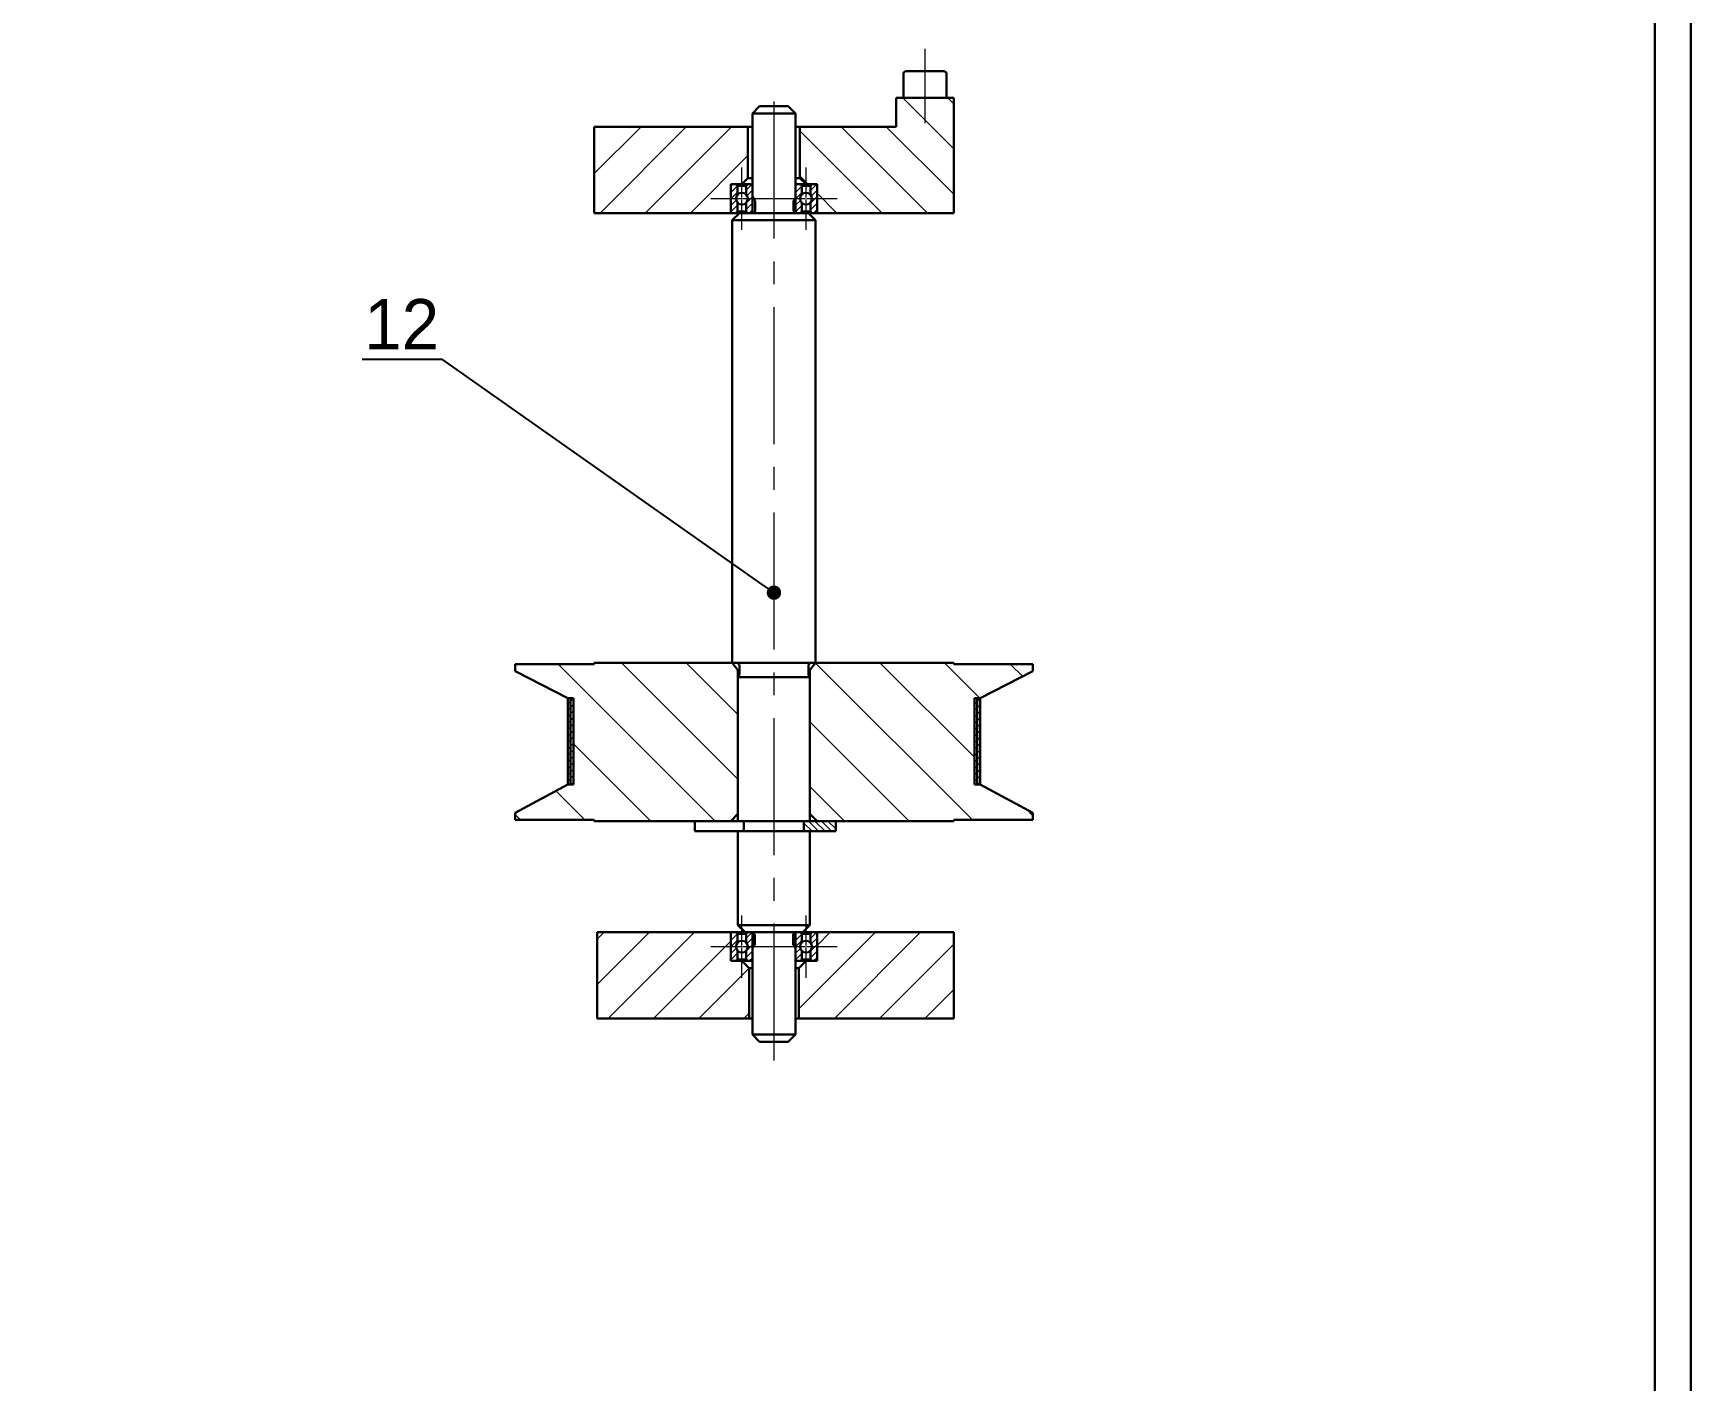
# Model space of a CAD drawing. Header units: millimetres. Extents: x 587 to 10361, y -8386 to 1488.
# Drawn here: x 8609.5 to 8840, y -6103.5 to -5916.1 of the extents above; entities that cross this region are included whole.
import ezdxf
from ezdxf import colors
from ezdxf.entities.mleader import LeaderData, LeaderLine
from ezdxf.math import Vec2, Vec3

# ---------------------------------------------------------------- set-up
doc = ezdxf.new("R2010")
doc.units = ezdxf.units.MM
doc.linetypes.add('ACAD_ISO10W100', pattern=[18, 12, -3, 0, -3])
doc.linetypes.add('CENTER2', pattern=[28.575, 19.05, -3.175, 3.175, -3.175])
for name, color, linetype, lineweight in [('Gruba', 7, 'Continuous', 30), ('Kreskowanie', 10, 'Continuous', 0), ('Symetria', 210, 'ACAD_ISO10W100', 0), ('Widoczne (ISO)', 7, 'Continuous', 30), ('Wymiar', 3, 'Continuous', 20)]:
    doc.layers.add(name, color=color, linetype=linetype, lineweight=lineweight)
pattern_1 = [(45, (-8608.7123, 1708.9735), (-0.449012806, 0.449012806), [])]
pattern_2 = [(45, (-8608.7123, 1708.9735), (-0.449012806, 0.449012806), [])]
pattern_3 = [(45, (-8608.7123, 1604.9735), (-0.449012806, 0.449012806), [])]
pattern_4 = [(45, (-8608.7123, 1604.9735), (-0.449012806, 0.449012806), [])]

# ---------------------------------------------------------------- blocks, each defined once
blk = doc.blocks.new('*U622')
at = {"layer": 'Symetria', "color": 0, "linetype": 'CENTER2', "transparency": 16777216}
blk.add_line((0, 9.5), (0, -125.53), dxfattribs=at)
blk = doc.blocks.new('*U623')
at = {"layer": 'Symetria', "color": 0, "linetype": 'CENTER2', "transparency": 16777216}
blk.add_line((0, 5.17), (0, -5.17), dxfattribs=at)
blk = doc.blocks.new('*U624')
at = {"layer": 'Symetria', "color": 0, "linetype": 'CENTER2', "transparency": 16777216}
for p, q in [((0, 0.16), (0, 4.32)), ((-4.32, 0), (-0.16, 0)), ((0.16, 0), (4.32, 0)), ((0, -4.32), (0, -0.16))]:
    blk.add_line(p, q, dxfattribs=at)
at = {"layer": 'Symetria', "color": 0, "linetype": 'Continuous', "transparency": 16777216}
for p, q in [((-0.08, 0), (0.08, 0)), ((0, -0.08), (0, 0.08))]:
    blk.add_line(p, q, dxfattribs=at)
blk = doc.blocks.new('*U625')
at = {"layer": 'Symetria', "color": 0, "linetype": 'CENTER2', "transparency": 16777216}
for p, q in [((0, 0.16), (0, 4.32)), ((-4.32, 0), (-0.16, 0)), ((0.16, 0), (4.32, 0)), ((0, -4.32), (0, -0.16))]:
    blk.add_line(p, q, dxfattribs=at)
at = {"layer": 'Symetria', "color": 0, "linetype": 'Continuous', "transparency": 16777216}
for p, q in [((-0.08, 0), (0.08, 0)), ((0, -0.08), (0, 0.08))]:
    blk.add_line(p, q, dxfattribs=at)
blk = doc.blocks.new('*U626')
at = {"layer": 'Symetria', "color": 0, "linetype": 'CENTER2', "transparency": 16777216}
for p, q in [((0, 0.16), (0, 4.32)), ((-4.32, 0), (-0.16, 0)), ((0.16, 0), (4.32, 0)), ((0, -4.32), (0, -0.16))]:
    blk.add_line(p, q, dxfattribs=at)
at = {"layer": 'Symetria', "color": 0, "linetype": 'Continuous', "transparency": 16777216}
for p, q in [((-0.08, 0), (0.08, 0)), ((0, -0.08), (0, 0.08))]:
    blk.add_line(p, q, dxfattribs=at)
blk = doc.blocks.new('*U627')
at = {"layer": 'Symetria', "color": 0, "linetype": 'CENTER2', "transparency": 16777216}
for p, q in [((0, 0.16), (0, 4.32)), ((-4.32, 0), (-0.16, 0)), ((0.16, 0), (4.32, 0)), ((0, -4.32), (0, -0.16))]:
    blk.add_line(p, q, dxfattribs=at)
at = {"layer": 'Symetria', "color": 0, "linetype": 'Continuous', "transparency": 16777216}
for p, q in [((-0.08, 0), (0.08, 0)), ((0, -0.08), (0, 0.08))]:
    blk.add_line(p, q, dxfattribs=at)
blk = doc.blocks.new('_Dot')
at = {"color": 0, "linetype": 'ByBlock', "lineweight": -2}
blk.add_line((-0.5, 0), (-1, 0), dxfattribs=at)
at = {"color": 0, "linetype": 'ByBlock', "const_width": 0.5}
blk.add_lwpolyline([(-0.25, 0, 1), (0.25, 0, 1)], format="xyb", close=True, dxfattribs=at)

msp = doc.modelspace()

# ---------------------------------------------------------------- hatches: boundary and pattern name
at = {"layer": 'Kreskowanie'}
h = msp.add_hatch(dxfattribs=at)
h.set_pattern_fill('ANSI31', color=256, scale=1.4, angle=90)
h.set_pattern_definition([(135, (-8902.819, 2637.1484), (-3.1430896, -3.1430896), [])])
h.paths.add_polyline_path([(8737.48, -5929.1), (8737.48, -5925.1), (8729.48, -5925.1), (8729.48, -5929.1), (8716.102, -5929.1), (8716.102, -5937.101), (8717.375, -5937.1), (8718.28, -5937.1), (8718.48, -5937.1), (8718.48, -5941.1), (8737.48, -5941.1)])
h = msp.add_hatch(dxfattribs=at)
h.set_pattern_fill('ANSI31', color=256, scale=1.4)
h.set_pattern_definition([(45, (-8902.819, 2637.1484), (-3.1430896, 3.1430896), [])])
h.paths.add_polyline_path([(8708.859, -5929.1), (8707.715, -5929.1), (8704.39, -5929.1), (8687.48, -5929.1), (8687.48, -5941.1), (8706.48, -5941.1), (8706.48, -5937.1), (8706.68, -5937.1), (8707.58, -5937.1), (8707.68, -5937.1), (8708.812, -5937.1), (8708.81, -5937.102), (8708.859, -5937.102)])
h.paths.add_polyline_path([(8709.03, -6045.5), (8708.83, -6045.3), (8708.606, -6045.1), (8708.48, -6045.1), (8707.115, -6045.1), (8706.686, -6045.1), (8706.68, -6045.1), (8706.48, -6045.1), (8706.48, -6041.1), (8687.894, -6041.1), (8687.894, -6053.1), (8709.03, -6053.1)])
h.paths.add_polyline_path([(8737.48, -6041.1), (8718.48, -6041.1), (8718.48, -6045.1), (8716.48, -6045.1), (8716.355, -6045.1), (8715.93, -6045.5), (8715.93, -6053.1), (8718.28, -6053.1), (8737.48, -6053.1)])
h = msp.add_hatch(dxfattribs=at)
h.set_pattern_fill('ANSI31', color=256, scale=0.2)
h.set_pattern_definition(pattern_1)
h.paths.add_polyline_path([(8706.48, -5937.877), (8706.48, -5937.308, -0.4142136), (8706.686, -5937.102), (8707.202, -5937.102), (8707.406, -5937.306), (8707.406, -5938.566, 0.1803271), (8707.207, -5939.1), (8706.48, -5939.1)])
h.paths.add_polyline_path([(8706.48, -5939.1), (8707.207, -5939.1, 0.1803271), (8707.406, -5939.635), (8707.406, -5940.895), (8707.2, -5941.1), (8707.115, -5941.1), (8706.686, -5941.1, -0.4142136), (8706.48, -5940.895)])
h = msp.add_hatch(dxfattribs=at)
h.set_pattern_fill('ANSI31', color=256, scale=0.2)
h.set_pattern_definition(pattern_2)
h.paths.add_polyline_path([(8706.48, -5937.877), (8706.48, -5937.308, -0.4142136), (8706.686, -5937.102), (8707.202, -5937.102), (8707.406, -5937.306), (8707.406, -5938.566, 0.1803271), (8707.207, -5939.1), (8706.48, -5939.1)])
h.paths.add_polyline_path([(8706.48, -5939.1), (8707.207, -5939.1, 0.1803271), (8707.406, -5939.635), (8707.406, -5940.895), (8707.2, -5941.1), (8707.115, -5941.1), (8706.686, -5941.1, -0.4142136), (8706.48, -5940.895)])
h = msp.add_hatch(dxfattribs=at)
h.set_pattern_fill('ANSI31', color=256, scale=0.2)
h.set_pattern_definition(pattern_1)
h.paths.add_polyline_path([(8708.606, -5938.529), (8708.606, -5937.306), (8708.81, -5937.102), (8709.275, -5937.102, -0.4142136), (8709.48, -5937.308), (8709.48, -5939.1), (8708.839, -5939.1, 0.1963728)])
h.paths.add_polyline_path([(8708.606, -5939.672, 0.1963728), (8708.839, -5939.1), (8709.48, -5939.1), (8709.48, -5940.895, -0.414319), (8709.275, -5941.1), (8708.812, -5941.1), (8708.606, -5940.895)])
h = msp.add_hatch(dxfattribs=at)
h.set_pattern_fill('ANSI31', color=256, scale=0.2)
h.set_pattern_definition(pattern_2)
h.paths.add_polyline_path([(8708.606, -5938.529), (8708.606, -5937.306), (8708.81, -5937.102), (8709.275, -5937.102, -0.4142136), (8709.48, -5937.308), (8709.48, -5939.1), (8708.839, -5939.1, 0.1963728)])
h.paths.add_polyline_path([(8708.606, -5939.672, 0.1963728), (8708.839, -5939.1), (8709.48, -5939.1), (8709.48, -5940.895, -0.414319), (8709.275, -5941.1), (8708.812, -5941.1), (8708.606, -5940.895)])
h = msp.add_hatch(dxfattribs=at)
h.set_pattern_fill('ANSI31', color=256, scale=0.2)
h.set_pattern_definition(pattern_1)
h.paths.add_polyline_path([(8716.355, -5938.529), (8716.355, -5937.306), (8716.151, -5937.102), (8715.686, -5937.102, 0.4142136), (8715.48, -5937.308), (8715.48, -5939.1), (8716.121, -5939.1, -0.1963728)])
h.paths.add_polyline_path([(8716.355, -5939.672, -0.1963728), (8716.121, -5939.1), (8715.48, -5939.1), (8715.48, -5940.895, 0.414319), (8715.686, -5941.1), (8716.149, -5941.1), (8716.355, -5940.895)])
h = msp.add_hatch(dxfattribs=at)
h.set_pattern_fill('ANSI31', color=256, scale=0.2)
h.set_pattern_definition(pattern_2)
h.paths.add_polyline_path([(8716.355, -5938.529), (8716.355, -5937.306), (8716.151, -5937.102), (8715.686, -5937.102, 0.4142136), (8715.48, -5937.308), (8715.48, -5939.1), (8716.121, -5939.1, -0.1963728)])
h.paths.add_polyline_path([(8716.355, -5939.672, -0.1963728), (8716.121, -5939.1), (8715.48, -5939.1), (8715.48, -5940.895, 0.414319), (8715.686, -5941.1), (8716.149, -5941.1), (8716.355, -5940.895)])
h = msp.add_hatch(dxfattribs=at)
h.set_pattern_fill('ANSI31', color=256, scale=0.2)
h.set_pattern_definition(pattern_1)
h.paths.add_polyline_path([(8718.48, -5937.877), (8718.48, -5937.308, 0.4142136), (8718.275, -5937.102), (8717.759, -5937.102), (8717.555, -5937.306), (8717.555, -5938.566, -0.1803271), (8717.754, -5939.1), (8718.48, -5939.1)])
h.paths.add_polyline_path([(8718.48, -5939.1), (8717.754, -5939.1, -0.1803271), (8717.555, -5939.635), (8717.555, -5940.895), (8717.76, -5941.1), (8717.846, -5941.1), (8718.275, -5941.1, 0.4142136), (8718.48, -5940.895)])
h = msp.add_hatch(dxfattribs=at)
h.set_pattern_fill('ANSI31', color=256, scale=0.2)
h.set_pattern_definition(pattern_2)
h.paths.add_polyline_path([(8718.48, -5937.877), (8718.48, -5937.308, 0.4142136), (8718.275, -5937.102), (8717.759, -5937.102), (8717.555, -5937.306), (8717.555, -5938.566, -0.1803271), (8717.754, -5939.1), (8718.48, -5939.1)])
h.paths.add_polyline_path([(8718.48, -5939.1), (8717.754, -5939.1, -0.1803271), (8717.555, -5939.635), (8717.555, -5940.895), (8717.76, -5941.1), (8717.846, -5941.1), (8718.275, -5941.1, 0.4142136), (8718.48, -5940.895)])
h = msp.add_hatch(dxfattribs=at)
h.set_pattern_fill('ANSI31', color=256, scale=2, angle=90)
h.set_pattern_definition([(135, (-8902.819, 2637.1484), (-4.490128, -4.490128), [])])
h.paths.add_polyline_path([(8707.48, -6005.65), (8707.48, -6004.65), (8706.68, -6003.65), (8687.48, -6003.65), (8687.48, -6003.811), (8676.48, -6003.811), (8676.48, -6004.811), (8683.812, -6008.568), (8684.213, -6008.568), (8684.613, -6008.568), (8684.613, -6020.568), (8684.213, -6020.568), (8683.812, -6020.568), (8676.48, -6024.489), (8676.48, -6025.49), (8687.48, -6025.49), (8687.48, -6025.65), (8706.48, -6025.65), (8707.48, -6024.65)])
h.paths.add_polyline_path([(8740.348, -6008.568), (8740.748, -6008.568), (8741.148, -6008.568), (8748.48, -6004.811), (8748.48, -6003.811), (8737.48, -6003.811), (8737.48, -6003.65), (8718.28, -6003.65), (8717.48, -6004.65), (8717.48, -6005.65), (8717.48, -6024.65), (8718.48, -6025.65), (8721.08, -6025.65), (8737.48, -6025.65), (8737.48, -6025.49), (8748.48, -6025.49), (8748.48, -6024.49), (8741.148, -6020.568), (8740.748, -6020.568), (8740.348, -6020.568)])
h = msp.add_hatch(dxfattribs=at)
h.set_pattern_fill('ANSI31', color=256, scale=0.2)
h.set_pattern_definition([(45, (-8902.81895, 2637.14837), (-0.449012806, 0.449012806), [])])
h.paths.add_polyline_path([(8684.213, -6008.568), (8683.813, -6008.568), (8683.813, -6020.568), (8684.213, -6020.568)])
h.paths.add_polyline_path([(8684.613, -6008.568), (8684.213, -6008.568), (8684.213, -6020.568), (8684.613, -6020.568)])
h.paths.add_polyline_path([(8740.748, -6008.568), (8740.348, -6008.568), (8740.348, -6020.568), (8740.748, -6020.568)])
h.paths.add_polyline_path([(8741.148, -6008.568), (8740.748, -6008.568), (8740.748, -6020.568), (8741.148, -6020.568)])
h = msp.add_hatch(dxfattribs=at)
h.set_pattern_fill('ANSI31', color=256, scale=0.2, angle=270)
h.set_pattern_definition([(315, (26033.67296, -13636.17405), (0.449012806, 0.449012806), [])])
h.paths.add_polyline_path([(8716.656, -6027.05), (8717.48, -6027.05), (8721.08, -6027.05), (8721.08, -6025.65), (8716.656, -6025.65)])
h = msp.add_hatch(dxfattribs=at)
h.set_pattern_fill('ANSI31', color=256, scale=0.2)
h.set_pattern_definition(pattern_3)
h.paths.add_polyline_path([(8706.48, -6041.877), (8706.48, -6041.308, -0.4142136), (8706.686, -6041.102), (8707.202, -6041.102), (8707.406, -6041.306), (8707.406, -6042.566, 0.1803271), (8707.207, -6043.1), (8706.48, -6043.1)])
h.paths.add_polyline_path([(8706.48, -6043.1), (8707.207, -6043.1, 0.1803271), (8707.406, -6043.635), (8707.406, -6044.895), (8707.2, -6045.1), (8707.115, -6045.1), (8706.686, -6045.1, -0.4142136), (8706.48, -6044.895)])
h = msp.add_hatch(dxfattribs=at)
h.set_pattern_fill('ANSI31', color=256, scale=0.2)
h.set_pattern_definition(pattern_4)
h.paths.add_polyline_path([(8706.48, -6041.877), (8706.48, -6041.308, -0.4142136), (8706.686, -6041.102), (8707.202, -6041.102), (8707.406, -6041.306), (8707.406, -6042.566, 0.1803271), (8707.207, -6043.1), (8706.48, -6043.1)])
h.paths.add_polyline_path([(8706.48, -6043.1), (8707.207, -6043.1, 0.1803271), (8707.406, -6043.635), (8707.406, -6044.895), (8707.2, -6045.1), (8707.115, -6045.1), (8706.686, -6045.1, -0.4142136), (8706.48, -6044.895)])
h = msp.add_hatch(dxfattribs=at)
h.set_pattern_fill('ANSI31', color=256, scale=0.2)
h.set_pattern_definition(pattern_3)
h.paths.add_polyline_path([(8708.606, -6042.529), (8708.606, -6041.306), (8708.81, -6041.102), (8709.275, -6041.102, -0.4142136), (8709.48, -6041.308), (8709.48, -6043.1), (8708.839, -6043.1, 0.1963728)])
h.paths.add_polyline_path([(8708.606, -6043.672, 0.1963728), (8708.839, -6043.1), (8709.48, -6043.1), (8709.48, -6044.895, -0.414319), (8709.275, -6045.1), (8708.812, -6045.1), (8708.606, -6044.895)])
h = msp.add_hatch(dxfattribs=at)
h.set_pattern_fill('ANSI31', color=256, scale=0.2)
h.set_pattern_definition(pattern_4)
h.paths.add_polyline_path([(8708.606, -6042.529), (8708.606, -6041.306), (8708.81, -6041.102), (8709.275, -6041.102, -0.4142136), (8709.48, -6041.308), (8709.48, -6043.1), (8708.839, -6043.1, 0.1963728)])
h.paths.add_polyline_path([(8708.606, -6043.672, 0.1963728), (8708.839, -6043.1), (8709.48, -6043.1), (8709.48, -6044.895, -0.414319), (8709.275, -6045.1), (8708.812, -6045.1), (8708.606, -6044.895)])
h = msp.add_hatch(dxfattribs=at)
h.set_pattern_fill('ANSI31', color=256, scale=0.2)
h.set_pattern_definition(pattern_3)
h.paths.add_polyline_path([(8716.355, -6042.529), (8716.355, -6041.306), (8716.151, -6041.102), (8715.686, -6041.102, 0.4142136), (8715.48, -6041.308), (8715.48, -6043.1), (8716.121, -6043.1, -0.1963728)])
h.paths.add_polyline_path([(8716.355, -6043.672, -0.1963728), (8716.121, -6043.1), (8715.48, -6043.1), (8715.48, -6044.895, 0.414319), (8715.686, -6045.1), (8716.149, -6045.1), (8716.355, -6044.895)])
h = msp.add_hatch(dxfattribs=at)
h.set_pattern_fill('ANSI31', color=256, scale=0.2)
h.set_pattern_definition(pattern_4)
h.paths.add_polyline_path([(8716.355, -6042.529), (8716.355, -6041.306), (8716.151, -6041.102), (8715.686, -6041.102, 0.4142136), (8715.48, -6041.308), (8715.48, -6043.1), (8716.121, -6043.1, -0.1963728)])
h.paths.add_polyline_path([(8716.355, -6043.672, -0.1963728), (8716.121, -6043.1), (8715.48, -6043.1), (8715.48, -6044.895, 0.414319), (8715.686, -6045.1), (8716.149, -6045.1), (8716.355, -6044.895)])
h = msp.add_hatch(dxfattribs=at)
h.set_pattern_fill('ANSI31', color=256, scale=0.2)
h.set_pattern_definition(pattern_3)
h.paths.add_polyline_path([(8718.48, -6041.877), (8718.48, -6041.308, 0.4142136), (8718.275, -6041.102), (8717.759, -6041.102), (8717.555, -6041.306), (8717.555, -6042.566, -0.1803271), (8717.754, -6043.1), (8718.48, -6043.1)])
h.paths.add_polyline_path([(8718.48, -6043.1), (8717.754, -6043.1, -0.1803271), (8717.555, -6043.635), (8717.555, -6044.895), (8717.76, -6045.1), (8717.846, -6045.1), (8718.275, -6045.1, 0.4142136), (8718.48, -6044.895)])
h = msp.add_hatch(dxfattribs=at)
h.set_pattern_fill('ANSI31', color=256, scale=0.2)
h.set_pattern_definition(pattern_4)
h.paths.add_polyline_path([(8718.48, -6041.877), (8718.48, -6041.308, 0.4142136), (8718.275, -6041.102), (8717.759, -6041.102), (8717.555, -6041.306), (8717.555, -6042.566, -0.1803271), (8717.754, -6043.1), (8718.48, -6043.1)])
h.paths.add_polyline_path([(8718.48, -6043.1), (8717.754, -6043.1, -0.1803271), (8717.555, -6043.635), (8717.555, -6044.895), (8717.76, -6045.1), (8717.846, -6045.1), (8718.275, -6045.1, 0.4142136), (8718.48, -6044.895)])

# ---------------------------------------------------------------- linework, layer by layer
at = {"layer": 'Gruba'}
for p, q in [((8834.966, -5730.562), (8834.966, -6561.562)), ((8730.472, -5921.769), (8730.472, -5925.1)), ((8736.488, -5921.769), (8736.488, -5925.1)), ((8737.48, -5925.1), (8729.48, -5925.1)), ((8729.48, -5925.1), (8729.48, -5929.1)), ((8737.48, -5929.1), (8737.48, -5925.1)), ((8710.48, -5926.255), (8709.48, -5927.255)), ((8715.48, -5927.255), (8709.48, -5927.255)), ((8709.48, -5928.693), (8709.48, -5927.255)), ((8710.48, -5926.255), (8714.48, -5926.255)), ((8714.48, -5926.255), (8715.48, -5927.255)), ((8715.48, -5928.693), (8715.48, -5927.255)), ((8687.48, -5929.1), (8687.48, -5941.1)), ((8709.48, -5929.1), (8687.48, -5929.1)), ((8708.859, -5929.1), (8708.859, -5936.266)), ((8709.48, -5928.693), (8709.48, -5941.1)), ((8715.48, -5928.693), (8715.48, -5941.1)), ((8729.48, -5929.1), (8715.48, -5929.1)), ((8716.102, -5929.1), (8716.102, -5936.266)), ((8737.48, -5941.1), (8737.48, -5929.1)), ((8707.406, -5937.306), (8707.2, -5937.1)), ((8707.406, -5937.306), (8707.2, -5937.1)), ((8708.023, -5937.101), (8708.859, -5936.266)), ((8708.81, -5937.102), (8708.606, -5937.306)), ((8708.81, -5937.102), (8708.606, -5937.306)), ((8708.859, -5936.266), (8709.48, -5936.266)), ((8709.275, -5937.102), (8708.859, -5937.102)), ((8716.102, -5936.266), (8715.48, -5936.266)), ((8716.938, -5937.101), (8716.102, -5936.266)), ((8716.102, -5937.101), (8716.102, -5937.102)), ((8716.151, -5937.102), (8716.355, -5937.306)), ((8716.151, -5937.102), (8716.355, -5937.306)), ((8717.555, -5937.306), (8717.76, -5937.1)), ((8717.555, -5937.306), (8717.76, -5937.1)), ((8706.48, -5937.877), (8706.48, -5940.895)), ((8706.48, -5937.877), (8706.48, -5940.895)), ((8707.406, -5938.566), (8707.406, -5937.306)), ((8708.606, -5937.306), (8707.406, -5937.306)), ((8707.406, -5938.566), (8707.406, -5937.306)), ((8708.606, -5937.306), (8707.406, -5937.306)), ((8708.606, -5937.306), (8708.606, -5938.529)), ((8708.606, -5937.306), (8708.606, -5938.529)), ((8709.48, -5937.308), (8709.48, -5940.415)), ((8709.48, -5937.308), (8709.48, -5940.415)), ((8709.48, -5940.895), (8709.48, -5937.877)), ((8709.48, -5940.895), (8709.48, -5937.877)), ((8715.48, -5937.308), (8715.48, -5940.415)), ((8715.48, -5937.308), (8715.48, -5940.415)), ((8715.48, -5940.895), (8715.48, -5937.877)), ((8715.48, -5940.895), (8715.48, -5937.877)), ((8716.355, -5937.306), (8716.355, -5938.529)), ((8716.355, -5937.306), (8717.555, -5937.306)), ((8716.355, -5937.306), (8716.355, -5938.529)), ((8716.355, -5937.306), (8717.555, -5937.306)), ((8717.555, -5938.566), (8717.555, -5937.306)), ((8717.555, -5938.566), (8717.555, -5937.306)), ((8718.48, -5937.877), (8718.48, -5940.895)), ((8718.48, -5937.877), (8718.48, -5940.895)), ((8687.48, -5941.1), (8737.48, -5941.1)), ((8706.686, -5941.1), (8707.115, -5941.1)), ((8706.686, -5941.1), (8707.115, -5941.1)), ((8707.115, -5941.1), (8708.606, -5941.1)), ((8707.115, -5941.1), (8708.606, -5941.1)), ((8707.406, -5940.895), (8707.2, -5941.1)), ((8707.406, -5940.895), (8707.2, -5941.1)), ((8707.406, -5939.635), (8707.406, -5940.895)), ((8707.406, -5939.635), (8707.406, -5940.895)), ((8708.606, -5940.895), (8707.406, -5940.895)), ((8708.606, -5940.895), (8707.406, -5940.895)), ((8717.28, -5941.1), (8707.68, -5941.1)), ((8708.606, -5940.895), (8708.606, -5939.672)), ((8708.606, -5940.895), (8708.606, -5939.672)), ((8708.812, -5941.1), (8708.606, -5940.895)), ((8708.812, -5941.1), (8708.606, -5940.895)), ((8708.606, -5941.1), (8709.36, -5941.1)), ((8708.606, -5941.1), (8709.36, -5941.1)), ((8716.355, -5941.1), (8715.6, -5941.1)), ((8716.355, -5941.1), (8715.6, -5941.1)), ((8716.149, -5941.1), (8716.355, -5940.895)), ((8716.149, -5941.1), (8716.355, -5940.895)), ((8716.355, -5940.895), (8716.355, -5939.672)), ((8716.355, -5940.895), (8716.355, -5939.672)), ((8716.355, -5940.895), (8717.555, -5940.895)), ((8716.355, -5940.895), (8717.555, -5940.895)), ((8717.846, -5941.1), (8716.355, -5941.1)), ((8717.846, -5941.1), (8716.355, -5941.1)), ((8717.555, -5939.635), (8717.555, -5940.895)), ((8717.555, -5939.635), (8717.555, -5940.895)), ((8717.555, -5940.895), (8717.76, -5941.1)), ((8717.555, -5940.895), (8717.76, -5941.1)), ((8718.275, -5941.1), (8717.846, -5941.1)), ((8718.275, -5941.1), (8717.846, -5941.1)), ((8676.48, -6003.811), (8676.48, -6004.811)), ((8687.48, -6003.811), (8676.48, -6003.811)), ((8687.48, -6003.65), (8687.48, -6003.811)), ((8737.48, -6003.65), (8687.48, -6003.65)), ((8706.68, -6003.65), (8707.48, -6004.65)), ((8718.28, -6003.65), (8717.48, -6004.65)), ((8737.48, -6003.65), (8737.48, -6003.811)), ((8748.48, -6003.811), (8737.48, -6003.811)), ((8748.48, -6003.811), (8748.48, -6004.811)), ((8676.479, -6004.811), (8683.812, -6008.568)), ((8707.48, -6004.65), (8707.48, -6005.65)), ((8707.48, -6004.65), (8707.68, -6004.65)), ((8707.48, -6024.65), (8707.48, -6005.65)), ((8717.48, -6004.65), (8717.28, -6004.65)), ((8717.48, -6004.811), (8717.28, -6004.811)), ((8717.48, -6004.65), (8717.48, -6005.65)), ((8717.48, -6024.65), (8717.48, -6005.65)), ((8748.48, -6004.811), (8741.148, -6008.568)), ((8683.812, -6008.568), (8683.812, -6020.568)), ((8683.813, -6008.568), (8683.813, -6020.568)), ((8683.813, -6008.568), (8684.213, -6008.568)), ((8684.213, -6008.568), (8684.213, -6020.568)), ((8684.613, -6008.568), (8684.213, -6008.568)), ((8684.613, -6020.568), (8684.613, -6008.568)), ((8740.348, -6020.568), (8740.348, -6008.568)), ((8740.348, -6008.568), (8740.748, -6008.568)), ((8741.148, -6008.568), (8740.748, -6008.568)), ((8740.748, -6008.568), (8740.748, -6020.568)), ((8741.148, -6008.568), (8741.148, -6020.568)), ((8676.479, -6024.49), (8683.812, -6020.568)), ((8684.213, -6020.568), (8683.813, -6020.568)), ((8684.213, -6020.568), (8684.613, -6020.568)), ((8740.748, -6020.568), (8740.348, -6020.568)), ((8740.748, -6020.568), (8741.148, -6020.568)), ((8748.48, -6024.49), (8741.148, -6020.568)), ((8676.48, -6025.49), (8676.48, -6024.49)), ((8706.48, -6025.65), (8707.48, -6024.65)), ((8707.48, -6024.65), (8707.48, -6025.65)), ((8718.48, -6025.65), (8717.48, -6024.65)), ((8717.48, -6025.65), (8717.48, -6024.65)), ((8748.48, -6025.49), (8748.48, -6024.49)), ((8676.48, -6025.49), (8687.48, -6025.49)), ((8687.48, -6025.49), (8687.48, -6025.65)), ((8707.48, -6025.65), (8687.48, -6025.65)), ((8701.48, -6025.65), (8701.48, -6027.05)), ((8701.48, -6025.65), (8701.48, -6027.05)), ((8701.48, -6025.65), (8701.556, -6025.65)), ((8701.48, -6025.65), (8701.48, -6027.05)), ((8701.48, -6025.65), (8701.556, -6025.65)), ((8701.556, -6027.05), (8701.48, -6027.05)), ((8701.556, -6027.05), (8701.48, -6027.05)), ((8701.556, -6027.05), (8701.48, -6027.05)), ((8701.556, -6025.65), (8705.081, -6025.65)), ((8701.556, -6025.65), (8705.081, -6025.65)), ((8705.081, -6027.05), (8701.556, -6027.05)), ((8705.081, -6027.05), (8701.556, -6027.05)), ((8705.081, -6027.05), (8701.556, -6027.05)), ((8707.564, -6025.65), (8705.081, -6025.65)), ((8707.564, -6025.65), (8705.081, -6025.65)), ((8705.081, -6027.05), (8717.48, -6027.05)), ((8705.081, -6027.05), (8717.48, -6027.05)), ((8705.081, -6027.05), (8717.48, -6027.05)), ((8707.48, -6025.65), (8721.08, -6025.65)), ((8707.48, -6025.65), (8721.08, -6025.65)), ((8708.304, -6027.05), (8708.304, -6025.65)), ((8716.656, -6027.05), (8716.656, -6025.65)), ((8737.48, -6025.65), (8717.48, -6025.65)), ((8721.08, -6027.05), (8717.48, -6027.05)), ((8721.08, -6027.05), (8717.48, -6027.05)), ((8721.08, -6027.05), (8717.48, -6027.05)), ((8721.08, -6025.65), (8721.08, -6027.05)), ((8721.08, -6025.65), (8721.08, -6027.05)), ((8721.08, -6025.65), (8721.08, -6027.05)), ((8737.48, -6025.49), (8737.48, -6025.65)), ((8737.48, -6025.49), (8748.48, -6025.49)), ((8737.48, -6041.1), (8687.894, -6041.1)), ((8687.894, -6041.1), (8687.894, -6053.1)), ((8706.48, -6041.877), (8706.48, -6044.895)), ((8706.48, -6041.877), (8706.48, -6044.895)), ((8706.669, -6041.102), (8709.275, -6041.102)), ((8706.669, -6041.102), (8709.275, -6041.102)), ((8707.406, -6041.306), (8707.2, -6041.1)), ((8707.406, -6041.306), (8707.2, -6041.1)), ((8707.406, -6042.566), (8707.406, -6041.306)), ((8708.606, -6041.306), (8707.406, -6041.306)), ((8707.406, -6042.566), (8707.406, -6041.306)), ((8708.606, -6041.306), (8707.406, -6041.306)), ((8716.48, -6041.1), (8708.48, -6041.1)), ((8708.812, -6041.1), (8708.606, -6041.306)), ((8708.812, -6041.1), (8708.606, -6041.306)), ((8708.606, -6041.306), (8708.606, -6042.529)), ((8708.606, -6041.306), (8708.606, -6042.529)), ((8709.48, -6041.308), (8709.48, -6044.415)), ((8709.48, -6041.308), (8709.48, -6044.415)), ((8709.48, -6044.895), (8709.48, -6041.877)), ((8709.48, -6044.895), (8709.48, -6041.877)), ((8715.48, -6041.308), (8715.48, -6044.415)), ((8715.48, -6041.308), (8715.48, -6044.415)), ((8715.48, -6044.895), (8715.48, -6041.877)), ((8715.48, -6044.895), (8715.48, -6041.877)), ((8718.292, -6041.102), (8715.686, -6041.102)), ((8718.292, -6041.102), (8715.686, -6041.102)), ((8716.149, -6041.1), (8716.355, -6041.306)), ((8716.149, -6041.1), (8716.355, -6041.306)), ((8716.355, -6041.306), (8716.355, -6042.529)), ((8716.355, -6041.306), (8717.555, -6041.306)), ((8716.355, -6041.306), (8716.355, -6042.529)), ((8716.355, -6041.306), (8717.555, -6041.306)), ((8717.555, -6041.306), (8717.76, -6041.1)), ((8717.555, -6041.306), (8717.76, -6041.1)), ((8717.555, -6042.566), (8717.555, -6041.306)), ((8717.555, -6042.566), (8717.555, -6041.306)), ((8718.48, -6041.877), (8718.48, -6044.895)), ((8718.48, -6041.877), (8718.48, -6044.895)), ((8737.48, -6053.1), (8737.48, -6041.1)), ((8706.686, -6045.1), (8707.115, -6045.1)), ((8706.686, -6045.1), (8707.115, -6045.1)), ((8707.115, -6045.1), (8708.606, -6045.1)), ((8707.115, -6045.1), (8708.606, -6045.1)), ((8707.406, -6044.895), (8707.2, -6045.1)), ((8707.406, -6044.895), (8707.2, -6045.1)), ((8707.406, -6043.635), (8707.406, -6044.895)), ((8707.406, -6043.635), (8707.406, -6044.895)), ((8708.606, -6044.895), (8707.406, -6044.895)), ((8708.606, -6044.895), (8707.406, -6044.895)), ((8708.023, -6045.1), (8709.03, -6046.107)), ((8708.606, -6044.895), (8708.606, -6043.672)), ((8708.606, -6044.895), (8708.606, -6043.672)), ((8708.812, -6045.1), (8708.606, -6044.895)), ((8708.812, -6045.1), (8708.606, -6044.895)), ((8708.606, -6045.1), (8709.36, -6045.1)), ((8708.606, -6045.1), (8709.36, -6045.1)), ((8716.355, -6045.1), (8715.6, -6045.1)), ((8716.355, -6045.1), (8715.6, -6045.1)), ((8716.938, -6045.1), (8715.93, -6046.107)), ((8716.149, -6045.1), (8716.355, -6044.895)), ((8716.149, -6045.1), (8716.355, -6044.895)), ((8716.355, -6044.895), (8716.355, -6043.672)), ((8716.355, -6044.895), (8716.355, -6043.672)), ((8716.355, -6044.895), (8717.555, -6044.895)), ((8716.355, -6044.895), (8717.555, -6044.895)), ((8717.846, -6045.1), (8716.355, -6045.1)), ((8717.846, -6045.1), (8716.355, -6045.1)), ((8717.555, -6043.635), (8717.555, -6044.895)), ((8717.555, -6043.635), (8717.555, -6044.895)), ((8717.555, -6044.895), (8717.76, -6045.1)), ((8717.555, -6044.895), (8717.76, -6045.1)), ((8718.275, -6045.1), (8717.846, -6045.1)), ((8718.275, -6045.1), (8717.846, -6045.1)), ((8709.03, -6046.107), (8709.03, -6053.1)), ((8709.03, -6046.107), (8709.48, -6046.107)), ((8715.93, -6046.107), (8715.48, -6046.107)), ((8715.93, -6046.107), (8715.93, -6053.1)), ((8687.894, -6053.1), (8709.48, -6053.1)), ((8709.48, -6055.326), (8709.48, -6053.576)), ((8715.48, -6053.1), (8737.48, -6053.1)), ((8715.48, -6055.326), (8715.48, -6053.576)), ((8710.48, -6056.326), (8709.48, -6055.326)), ((8709.48, -6055.326), (8715.48, -6055.326)), ((8714.48, -6056.326), (8710.48, -6056.326)), ((8714.48, -6056.326), (8715.48, -6055.326))]:
    msp.add_line(p, q, dxfattribs=at)
msp.add_lwpolyline([(7650.966, -6566.562), (8839.966, -6566.562), (8839.966, -5725.562), (7650.966, -5725.562)], close=True, dxfattribs=at)
for centre in [(8708.023, -5939.1), (8708.023, -5939.1), (8716.938, -5939.1), (8716.938, -5939.1), (8708.023, -6043.1), (8708.023, -6043.1), (8716.938, -6043.1), (8716.938, -6043.1)]:
    msp.add_circle(centre, 0.816, dxfattribs=at)
for centre, radius, start, end in [((8706.689, -5937.309), 0.209, 92.40926, 179.65175), ((8709.275, -5937.308), 0.206, 360, 90), ((8709.275, -5937.308), 0.206, 360, 90), ((8715.686, -5937.308), 0.206, 90, 180), ((8715.686, -5937.308), 0.206, 90, 180), ((8718.275, -5937.308), 0.206, 0, 90), ((8718.275, -5937.308), 0.206, 0, 90), ((8708.023, -5939.1), 0.816, 139.1115, 220.8885), ((8708.023, -5939.1), 0.816, 139.1115, 220.8885), ((8708.023, -5939.1), 0.816, 315.56014, 44.43986), ((8708.023, -5939.1), 0.816, 315.56014, 44.43986), ((8716.938, -5939.1), 0.816, 135.56014, 224.43986), ((8716.938, -5939.1), 0.816, 135.56014, 224.43986), ((8716.938, -5939.1), 0.816, 319.1115, 40.8885), ((8716.938, -5939.1), 0.816, 319.1115, 40.8885), ((8706.686, -5940.895), 0.206, 180, 270), ((8706.686, -5940.895), 0.206, 180, 270), ((8709.275, -5940.895), 0.206, 270, 360), ((8709.275, -5940.895), 0.206, 270, 360), ((8715.686, -5940.895), 0.206, 180, 270), ((8715.686, -5940.895), 0.206, 180, 270), ((8718.275, -5940.895), 0.206, 270, 0), ((8718.275, -5940.895), 0.206, 270, 0), ((8706.686, -6041.308), 0.206, 90, 180), ((8706.686, -6041.308), 0.206, 90, 180), ((8708.023, -6043.1), 0.816, 139.1115, 220.8885), ((8708.023, -6043.1), 0.816, 139.1115, 220.8885), ((8708.023, -6043.1), 0.816, 315.56014, 44.43986), ((8708.023, -6043.1), 0.816, 315.56014, 44.43986), ((8709.275, -6041.308), 0.206, 360, 90), ((8709.275, -6041.308), 0.206, 360, 90), ((8715.686, -6041.308), 0.206, 90, 180), ((8715.686, -6041.308), 0.206, 90, 180), ((8716.938, -6043.1), 0.816, 135.56014, 224.43986), ((8716.938, -6043.1), 0.816, 135.56014, 224.43986), ((8716.938, -6043.1), 0.816, 319.1115, 40.8885), ((8716.938, -6043.1), 0.816, 319.1115, 40.8885), ((8718.275, -6041.308), 0.206, 0, 90), ((8718.275, -6041.308), 0.206, 0, 90), ((8706.686, -6044.895), 0.206, 180, 270), ((8706.686, -6044.895), 0.206, 180, 270), ((8709.275, -6044.895), 0.206, 270, 360), ((8709.275, -6044.895), 0.206, 270, 360), ((8715.686, -6044.895), 0.206, 180, 270), ((8715.686, -6044.895), 0.206, 180, 270), ((8718.275, -6044.895), 0.206, 270, 0), ((8718.275, -6044.895), 0.206, 270, 0)]:
    msp.add_arc(centre, radius, start, end, dxfattribs=at)
msp.add_open_spline([(8730.472, -5921.769), (8730.472, -5921.728), (8730.479, -5921.688), (8730.505, -5921.613), (8730.523, -5921.577), (8730.571, -5921.514), (8730.6, -5921.486), (8730.664, -5921.442), (8730.701, -5921.424), (8730.757, -5921.408), (8730.776, -5921.404), (8730.802, -5921.4), (8730.809, -5921.4), (8730.818, -5921.399), (8730.819, -5921.399), (8730.823, -5921.399), (8730.824, -5921.399), (8730.827, -5921.399), (8730.829, -5921.399), (8730.832, -5921.398), (8730.833, -5921.398), (8730.835, -5921.398), (8730.836, -5921.398), (8730.838, -5921.398), (8730.839, -5921.398), (8730.843, -5921.398), (8730.845, -5921.398), (8730.856, -5921.398), (8730.87, -5921.398), (8730.95, -5921.398), (8731.062, -5921.398), (8731.363, -5921.398), (8731.548, -5921.398), (8731.973, -5921.398), (8732.218, -5921.398), (8732.736, -5921.397), (8733.016, -5921.397), (8733.575, -5921.397), (8733.861, -5921.397), (8734.404, -5921.398), (8734.667, -5921.398), (8735.139, -5921.398), (8735.353, -5921.398), (8735.706, -5921.398), (8735.849, -5921.398), (8736.047, -5921.398), (8736.1, -5921.398), (8736.12, -5921.398), (8736.121, -5921.398), (8736.126, -5921.398), (8736.127, -5921.398), (8736.13, -5921.399), (8736.132, -5921.399), (8736.137, -5921.399), (8736.14, -5921.399), (8736.146, -5921.399), (8736.149, -5921.4), (8736.157, -5921.4), (8736.162, -5921.401), (8736.178, -5921.403), (8736.189, -5921.405), (8736.226, -5921.414), (8736.252, -5921.423), (8736.312, -5921.451), (8736.345, -5921.473), (8736.401, -5921.527), (8736.426, -5921.559), (8736.463, -5921.628), (8736.476, -5921.667), (8736.486, -5921.726), (8736.488, -5921.747), (8736.488, -5921.769)], degree=3, knots=[0, 0, 0, 0, 0.0259442, 0.0259442, 0.0514189, 0.0514189, 0.0769105, 0.0769105, 0.1024004, 0.1024004, 0.1149687, 0.1149687, 0.1195614, 0.1195614, 0.120864, 0.120864, 0.1220116, 0.1220116, 0.1238407, 0.1238407, 0.1257876, 0.1257876, 0.129053, 0.129053, 0.1367188, 0.1367188, 0.1596873, 0.1596873, 0.2286965, 0.2286965, 0.4258031, 0.4258031, 0.6074736, 0.6074736, 0.7891651, 0.7891651, 0.970814, 0.970814, 1.1524546, 1.1524546, 1.334094, 1.334094, 1.5157382, 1.5157382, 1.6974014, 1.6974014, 1.8791074, 1.8791074, 1.8934876, 1.8934876, 1.8964409, 1.8964409, 1.8990741, 1.8990741, 1.9012725, 1.9012725, 1.903195, 1.903195, 1.9065332, 1.9065332, 1.9138629, 1.9138629, 1.9314389, 1.9314389, 1.9565762, 1.9565762, 1.9820684, 1.9820684, 2.0075591, 2.0075591, 2.0212732, 2.0212732, 2.0212732, 2.0212732], dxfattribs=at)
at = {"layer": 'Widoczne (ISO)'}
for p, q in [((8706.48, -5941.1), (8706.48, -5937.1)), ((8706.48, -5937.1), (8706.68, -5937.1)), ((8706.48, -5937.1), (8706.48, -5941.1)), ((8706.68, -5937.1), (8706.48, -5937.1)), ((8706.48, -5941.1), (8706.48, -5937.1)), ((8706.48, -5937.1), (8706.68, -5937.1)), ((8706.48, -5937.1), (8706.48, -5941.1)), ((8706.68, -5937.1), (8706.48, -5937.1)), ((8708.859, -5937.102), (8706.68, -5937.1)), ((8718.28, -5937.1), (8715.686, -5937.102)), ((8715.686, -5937.102), (8717.375, -5937.1)), ((8715.686, -5937.102), (8717.375, -5937.1)), ((8718.28, -5937.1), (8718.48, -5937.1)), ((8718.28, -5937.1), (8718.48, -5937.1)), ((8718.48, -5937.1), (8718.48, -5941.1)), ((8718.48, -5937.1), (8718.48, -5941.1)), ((8706.48, -5937.3), (8706.48, -5940.9)), ((8706.48, -5940.9), (8706.48, -5937.3)), ((8706.48, -5937.3), (8706.48, -5940.9)), ((8706.48, -5940.9), (8706.48, -5937.3)), ((8709.827, -5939.354), (8709.48, -5938.861)), ((8709.88, -5940.7), (8709.88, -5939.554)), ((8715.201, -5940.7), (8715.201, -5939.554)), ((8715.254, -5939.354), (8715.48, -5939.021)), ((8718.48, -5940.9), (8718.48, -5937.3)), ((8718.48, -5940.9), (8718.48, -5937.3)), ((8708.48, -5941.1), (8706.48, -5941.1)), ((8706.48, -5941.1), (8708.48, -5941.1)), ((8708.48, -5941.1), (8706.48, -5941.1)), ((8706.48, -5941.1), (8708.48, -5941.1)), ((8706.68, -5941.1), (8707.58, -5941.1)), ((8707.58, -5941.1), (8706.68, -5941.1)), ((8706.68, -5941.1), (8707.58, -5941.1)), ((8707.58, -5941.1), (8706.68, -5941.1)), ((8707.68, -5941.1), (8706.68, -5942.1)), ((8708.78, -5941.1), (8708.48, -5941.1)), ((8708.48, -5941.1), (8708.78, -5941.1)), ((8708.78, -5941.1), (8708.48, -5941.1)), ((8708.48, -5941.1), (8708.78, -5941.1)), ((8708.78, -5941.1), (8709.28, -5941.1)), ((8709.28, -5941.1), (8708.78, -5941.1)), ((8708.78, -5941.1), (8709.28, -5941.1)), ((8709.28, -5941.1), (8708.78, -5941.1)), ((8709.48, -5941.1), (8709.28, -5941.1)), ((8709.28, -5941.1), (8709.48, -5941.1)), ((8709.48, -5941.1), (8709.28, -5941.1)), ((8709.28, -5941.1), (8709.48, -5941.1)), ((8715.68, -5941.1), (8715.48, -5941.1)), ((8715.68, -5941.1), (8715.48, -5941.1)), ((8715.68, -5941.1), (8716.18, -5941.1)), ((8715.68, -5941.1), (8716.18, -5941.1)), ((8716.48, -5941.1), (8716.18, -5941.1)), ((8716.48, -5941.1), (8716.18, -5941.1)), ((8718.48, -5941.1), (8716.48, -5941.1)), ((8718.48, -5941.1), (8716.48, -5941.1)), ((8717.28, -5941.1), (8718.28, -5942.1)), ((8717.38, -5941.1), (8718.28, -5941.1)), ((8717.38, -5941.1), (8718.28, -5941.1)), ((8718.28, -5942.1), (8706.68, -5942.1)), ((8706.68, -6003.65), (8706.68, -5942.1)), ((8718.28, -6003.65), (8718.28, -5942.1)), ((8706.68, -6003.65), (8718.28, -6003.65)), ((8707.68, -6005.197), (8707.68, -6004.05)), ((8717.28, -6005.197), (8717.28, -6004.05)), ((8707.627, -6005.397), (8707.48, -6005.65)), ((8717.48, -6005.65), (8707.48, -6005.65)), ((8717.334, -6005.397), (8717.48, -6005.65)), ((8707.48, -6038.166), (8707.48, -6027.05)), ((8717.48, -6038.166), (8717.48, -6027.05)), ((8707.48, -6040.1), (8707.48, -6038.166)), ((8717.48, -6040.1), (8717.48, -6038.166)), ((8707.48, -6040.1), (8717.48, -6040.1)), ((8708.48, -6041.1), (8707.48, -6040.1)), ((8716.48, -6041.1), (8717.48, -6040.1)), ((8706.48, -6045.1), (8706.48, -6041.1)), ((8706.48, -6041.1), (8706.68, -6041.1)), ((8706.48, -6041.1), (8706.48, -6045.1)), ((8706.68, -6041.1), (8706.48, -6041.1)), ((8706.48, -6045.1), (8706.48, -6041.1)), ((8706.48, -6041.1), (8706.68, -6041.1)), ((8706.48, -6041.1), (8706.48, -6045.1)), ((8706.68, -6041.1), (8706.48, -6041.1)), ((8706.48, -6041.3), (8706.48, -6044.9)), ((8706.48, -6044.9), (8706.48, -6041.3)), ((8706.48, -6041.3), (8706.48, -6044.9)), ((8706.48, -6044.9), (8706.48, -6041.3)), ((8707.58, -6041.1), (8706.68, -6041.1)), ((8706.68, -6041.1), (8707.58, -6041.1)), ((8707.58, -6041.1), (8706.68, -6041.1)), ((8706.68, -6041.1), (8707.58, -6041.1)), ((8707.68, -6041.1), (8707.58, -6041.1)), ((8707.58, -6041.1), (8707.586, -6041.1)), ((8707.68, -6041.1), (8707.58, -6041.1)), ((8707.58, -6041.1), (8707.586, -6041.1)), ((8707.586, -6041.1), (8707.68, -6041.1)), ((8707.586, -6041.1), (8707.68, -6041.1)), ((8708.78, -6041.1), (8707.68, -6041.1)), ((8708.78, -6041.1), (8707.68, -6041.1)), ((8709.766, -6042.909), (8709.48, -6043.302)), ((8709.48, -6043.302), (8709.48, -6053.576)), ((8709.82, -6041.562), (8709.82, -6042.709)), ((8715.141, -6041.562), (8715.141, -6042.709)), ((8715.194, -6042.909), (8715.48, -6043.302)), ((8715.48, -6043.302), (8715.48, -6053.576)), ((8717.375, -6041.1), (8717.28, -6041.1)), ((8717.375, -6041.1), (8717.28, -6041.1)), ((8717.38, -6041.1), (8717.375, -6041.1)), ((8717.38, -6041.1), (8717.375, -6041.1)), ((8718.28, -6041.1), (8717.38, -6041.1)), ((8718.28, -6041.1), (8717.38, -6041.1)), ((8718.28, -6041.1), (8718.48, -6041.1)), ((8718.28, -6041.1), (8718.48, -6041.1)), ((8718.48, -6041.1), (8718.48, -6045.1)), ((8718.48, -6041.1), (8718.48, -6045.1)), ((8718.48, -6044.9), (8718.48, -6041.3)), ((8718.48, -6044.9), (8718.48, -6041.3)), ((8708.48, -6045.1), (8706.48, -6045.1)), ((8706.48, -6045.1), (8708.48, -6045.1)), ((8708.48, -6045.1), (8706.48, -6045.1)), ((8706.48, -6045.1), (8708.48, -6045.1)), ((8706.68, -6045.1), (8707.58, -6045.1)), ((8707.58, -6045.1), (8706.68, -6045.1)), ((8706.68, -6045.1), (8707.58, -6045.1)), ((8707.58, -6045.1), (8706.68, -6045.1)), ((8708.78, -6045.1), (8708.48, -6045.1)), ((8708.48, -6045.1), (8708.78, -6045.1)), ((8708.78, -6045.1), (8708.48, -6045.1)), ((8708.48, -6045.1), (8708.78, -6045.1)), ((8708.78, -6045.1), (8709.28, -6045.1)), ((8709.28, -6045.1), (8708.78, -6045.1)), ((8708.78, -6045.1), (8709.28, -6045.1)), ((8709.28, -6045.1), (8708.78, -6045.1)), ((8709.48, -6045.1), (8709.28, -6045.1)), ((8709.28, -6045.1), (8709.48, -6045.1)), ((8709.48, -6045.1), (8709.28, -6045.1)), ((8709.28, -6045.1), (8709.48, -6045.1)), ((8715.68, -6045.1), (8715.48, -6045.1)), ((8715.68, -6045.1), (8715.48, -6045.1)), ((8715.68, -6045.1), (8716.18, -6045.1)), ((8715.68, -6045.1), (8716.18, -6045.1)), ((8716.48, -6045.1), (8716.18, -6045.1)), ((8716.48, -6045.1), (8716.18, -6045.1)), ((8718.48, -6045.1), (8716.48, -6045.1)), ((8718.48, -6045.1), (8716.48, -6045.1)), ((8717.38, -6045.1), (8718.28, -6045.1)), ((8717.38, -6045.1), (8718.28, -6045.1))]:
    msp.add_line(p, q, dxfattribs=at)
for centre, start, end in [((8709.48, -5939.554), 0, 30), ((8715.601, -5939.554), 150, 180), ((8709.48, -5940.7), 270, 0), ((8715.601, -5940.7), 180, 270), ((8707.28, -6004.05), 0, 90), ((8717.68, -6004.05), 90, 180), ((8707.28, -6005.197), 330, 0), ((8717.68, -6005.197), 180, 210), ((8709.42, -6041.562), 0, 90), ((8709.42, -6042.709), 330, 0), ((8715.541, -6041.562), 90, 180), ((8715.541, -6042.709), 180, 210)]:
    msp.add_arc(centre, 0.4, start, end, dxfattribs=at)

# ---------------------------------------------------------------- block references
at = {"layer": 'Symetria', "linetype": 'CENTER2'}
for name, p in [('*U623', (8733.48, -5923.434)), ('*U622', (8712.48, -5935.1)), ('*U626', (8708.023, -5939.1)), ('*U627', (8716.938, -5939.1)), ('*U624', (8708.023, -6043.1)), ('*U625', (8716.938, -6043.1))]:
    msp.add_blockref(name, p, dxfattribs=at)

# ---------------------------------------------------------------- leaders
at = {"layer": 'Wymiar'}
ml = msp.add_multileader_mtext('Standard', dxfattribs=at)
ml.set_content('12', color=256)
ml.set_leader_properties()
ml.set_arrow_properties(name='DOT')
ml.build(insert=Vec2(0, 0))
ml.multileader.update_dxf_attribs({"text_right_attachment_type": 6, "dogleg_length": 0.36, "arrow_head_size": 2})
ctx = ml.context
ctx.base_point, ctx.char_height, ctx.arrow_head_size, ctx.landing_gap_size, ctx.plane_origin = Vec3(8656.509, -5956.564), 7, 2, 0.09, Vec3(8713.91, -5982.637)
ctx.right_attachment, ctx.text_align_type = 6, 2
notes = []
notes.append((ctx, [(0, (1, 1, 0), (8666.382, -5961.464), (-1, 0), 0.36, [(0, [(8712.48, -5993.89)], 0, [])])]))
ctx.mtext.insert, ctx.mtext.alignment, ctx.mtext.flow_direction = Vec3(8665.932, -5953.064), 3, 5
for ctx, leaders in notes:
    for number, flags, end, landing, length, lines in leaders:
        leader = LeaderData()
        leader.index, (leader.has_last_leader_line, leader.has_dogleg_vector, leader.attachment_direction) = number, flags
        leader.last_leader_point, leader.dogleg_vector, leader.dogleg_length = Vec3(end), Vec3(landing), length
        for number, points, colour, breaks in lines:
            line = LeaderLine()
            line.index, line.vertices, line.color, line.breaks = number, Vec3.list(points), colors.encode_raw_color(colour), breaks
            leader.lines.append(line)
        ctx.leaders.append(leader)

doc.saveas('drawing.dxf')
